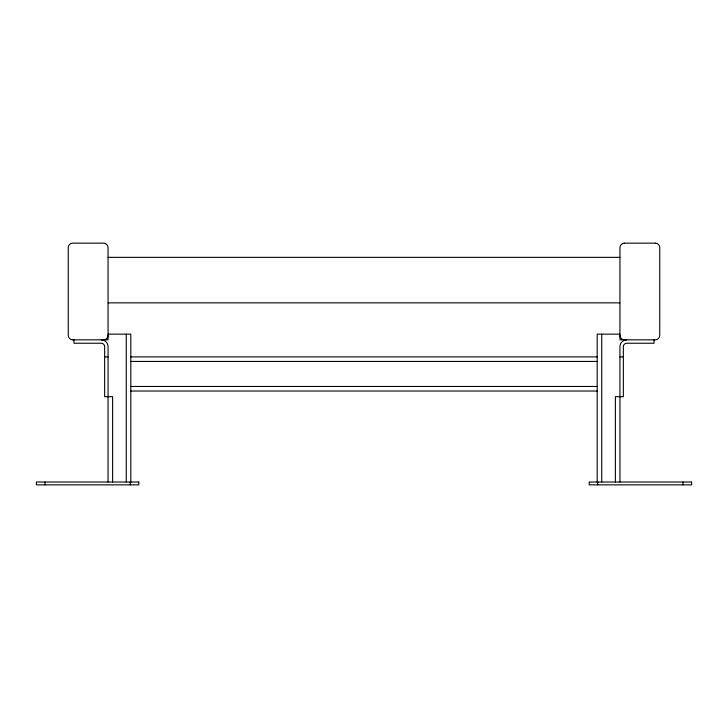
<?xml version="1.0" encoding="UTF-8"?>
<svg xmlns="http://www.w3.org/2000/svg" width="728" height="728" viewBox="0 0 728 728"><rect width="100%" height="100%" fill="white"/><g stroke="black" fill="none" stroke-linecap="round" stroke-linejoin="round"><path stroke-width="1.09" d="M624.488 243.143L655.2 243.143M108.062 257.357L619.938 257.357M108.062 302.857L619.938 302.857M108.062 334.143L130.812 334.143L130.812 482.018M619.938 334.143L597.188 334.143L597.188 482.018M72.8 339.83L108.062 339.83L108.062 247.693A4.55 4.55 0 0 0 103.513 243.143L72.8 243.143A4.55 4.55 0 0 0 68.25 247.693L68.25 335.28A4.55 4.55 0 0 0 72.8 339.83M104.65 356.893L108.062 356.893M130.812 356.893L597.188 356.893M619.938 356.893L623.35 356.893M130.812 361.443L597.188 361.443M130.812 386.468L597.188 386.468M130.812 391.018L597.188 391.018M683.073 482.018L683.073 484.857M654.062 339.83L654.062 343.243L626.763 343.243A3.413 3.413 0 0 0 623.35 346.655L623.35 396.705L615.388 396.705L615.388 482.018M619.938 482.018L619.938 346.655A6.825 6.825 0 0 1 626.763 339.83M601.738 334.143L601.738 482.018M597.761 482.018L597.761 484.857M130.248 482.018L130.248 484.857M126.263 334.143L126.263 482.018M112.612 482.018L112.612 396.705L104.65 396.705L104.65 346.655A3.413 3.413 0 0 0 101.237 343.243L73.938 343.243L73.938 339.83M108.062 482.018L108.062 346.655A6.825 6.825 0 0 0 101.237 339.83M44.936 482.018L44.936 484.857M108.062 335.28A4.55 4.55 0 0 1 103.513 339.83M624.488 243.143A4.55 4.55 0 0 0 619.938 247.693L619.938 339.83L655.2 339.83A4.55 4.55 0 0 0 659.75 335.28L659.75 247.693A4.55 4.55 0 0 0 655.2 243.143M624.488 339.83A4.55 4.55 0 0 1 619.938 335.28M138.775 482.018L36.4 482.018L36.4 484.857L138.775 484.857L138.775 482.018M691.6 482.018L589.225 482.018L589.225 484.857L691.6 484.857L691.6 482.018"/></g></svg>
